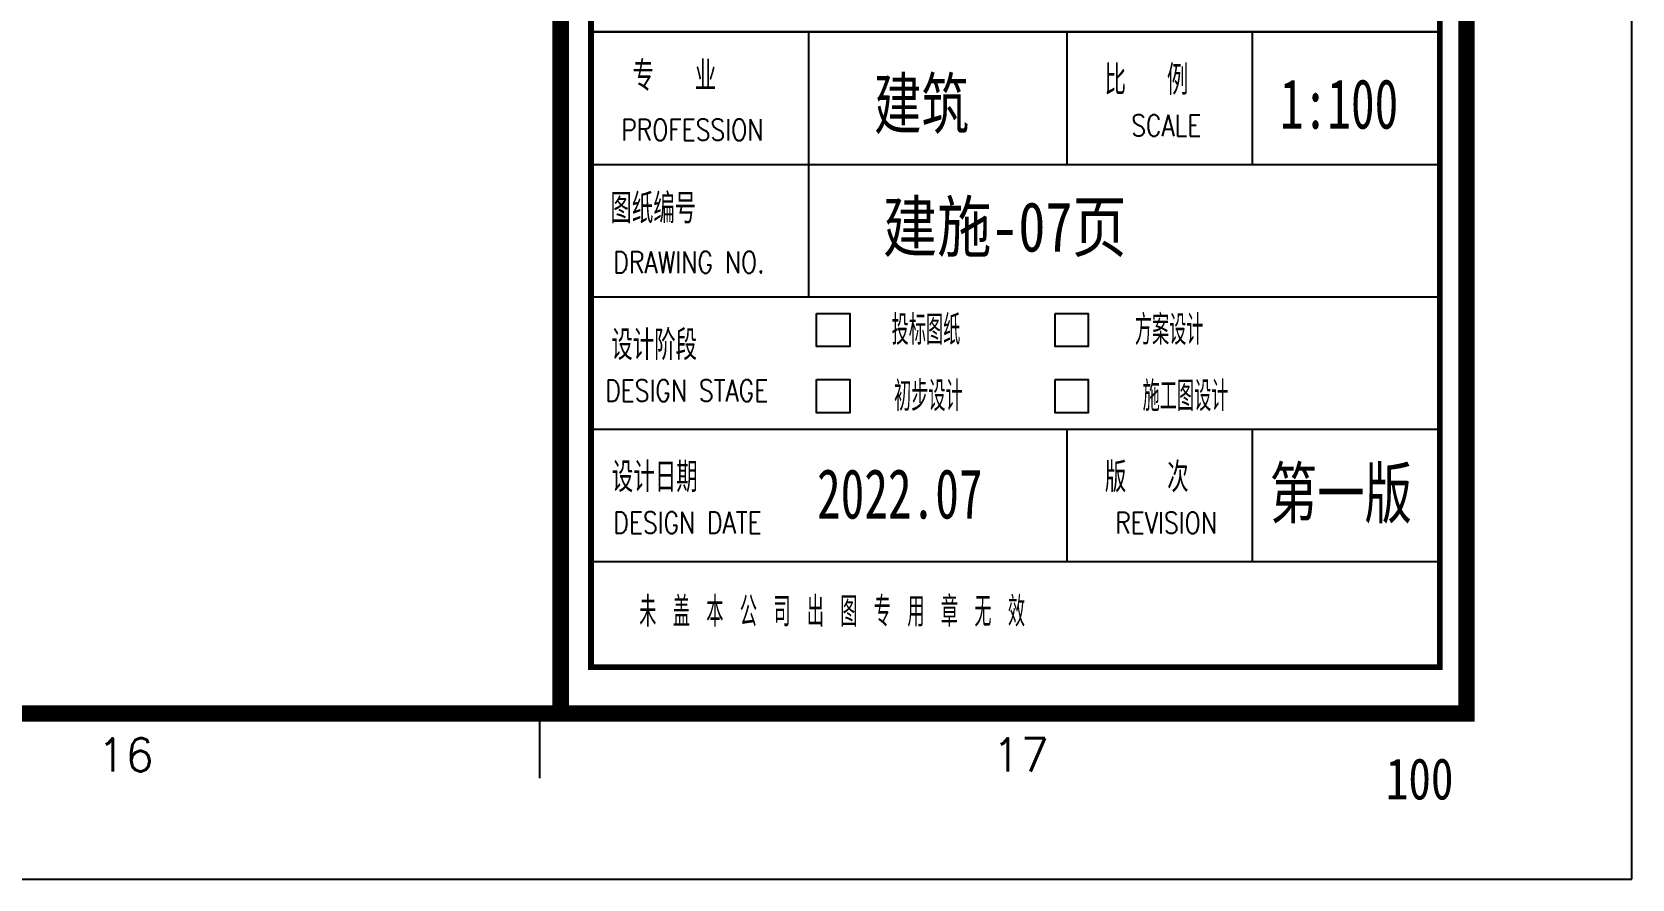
# Model space of a CAD drawing. Header units: inches. Extents: x 0 to 508000, y 0 to 738838.
# Drawn here: x 79435 to 89100, y 6738 to 11856 of the extents above; entities that cross this region are included whole.
import ezdxf
from ezdxf.enums import TextEntityAlignment as Align

# ---------------------------------------------------------------- set-up
doc = ezdxf.new("R2010")
doc.units = ezdxf.units.IN
doc.header["$LTSCALE"] = 1000
doc.header["$MEASUREMENT"] = 0
for name, color, linetype, true_color in [('TK', 7, 'Continuous', 0xffffff), ('TK-TEXT', 4, 'Continuous', 0x00ffff), ('ZG-图号', 2, 'Continuous', 0xffff00), ('ZG-图框层', 4, 'Continuous', 0x00ffff), ('ZG-比例', 140, 'Continuous', 0x00bfff)]:
    doc.layers.add(name, color=color, linetype=linetype, true_color=true_color)
doc.styles.add('-宋体', font='simsun.ttc', dxfattribs={"height": 0.2, "bigfont": 'gbcbig.shx'})
doc.styles.add('CCIAD-图框(可变字)', font='simhei.ttf', dxfattribs={"height": 0.2, "bigfont": 'gbcbig.shx'})
doc.styles.add('ISOCP', font='txt.shx', dxfattribs={"height": 0.2, "bigfont": 'gbcbig.shx'})
doc.styles.add('基本字体', font='simplex.shx', dxfattribs={"height": 0.2, "bigfont": 'gbcbig.shx'})
doc.styles.add('宋体-TK', font='simsun.ttc', dxfattribs={"height": 0.2, "bigfont": 'gbcbig.shx'})

# ---------------------------------------------------------------- blocks, each defined once
blk = doc.blocks.new('DAnoyomous23180')
at = {"layer": 'TK', "style": '基本字体'}
blk.add_text('专  业', height=1.8, dxfattribs=at).set_placement((533.625, 48.066))
at = {"layer": 'TK', "style": '基本字体', "width": 0.8}
blk.add_text('PROFESSION', height=1.3, dxfattribs=at).set_placement((532.937, 45.066))
blk = doc.blocks.new('DAnoyomous23183')
at = {"layer": 'TK', "style": '基本字体'}
blk.add_text('图纸编号', height=1.8, dxfattribs=at).set_placement((532.29, 40.066))
at = {"layer": 'TK', "style": '基本字体', "width": 0.8}
blk.add_text('DRAWING NO.', height=1.29996, dxfattribs=at).set_placement((532.466, 37.066))
blk = doc.blocks.new('DAnoyomous23186')
at = {"layer": 'TK', "style": '基本字体'}
blk.add_text('设计阶段', height=1.8, dxfattribs=at).set_placement((532.341, 31.811))
at = {"layer": 'TK', "style": '基本字体', "width": 0.8}
blk.add_text('DESIGN STAGE', height=1.29996, dxfattribs=at).set_placement((531.971, 29.311))
blk = doc.blocks.new('DAnoyomous23189')
at = {"layer": 'TK', "style": '基本字体'}
blk.add_text('设计日期', height=1.8, dxfattribs=at).set_placement((532.376, 23.831))
at = {"layer": 'TK', "style": '基本字体', "width": 0.8}
blk.add_text('DESIGN DATE', height=1.30027, dxfattribs=at).set_placement((532.465, 21.331))
blk = doc.blocks.new('DAnoyomous23192')
at = {"layer": 'TK', "style": '基本字体'}
blk.add_text('比  例', height=1.8, dxfattribs=at).set_placement((562.141, 47.826))
at = {"layer": 'TK', "style": '基本字体', "width": 0.8}
blk.add_text('SCALE', height=1.3, dxfattribs=at).set_placement((563.746, 45.327))
blk = doc.blocks.new('DAnoyomous23195')
at = {"layer": 'TK', "style": '基本字体'}
blk.add_text('版  次', height=1.8, dxfattribs=at).set_placement((562.157, 23.826))
at = {"layer": 'TK', "style": '基本字体', "width": 0.8}
blk.add_text('REVISION', height=1.3, dxfattribs=at).set_placement((562.781, 21.327))
blk = doc.blocks.new('CCIAD-TK-A2-图签')
at = {"layer": 'TK', "lineweight": -3}
for p, q in [((582.187, 51.628), (531.117, 51.628)), ((531.317, 51.628), (582.387, 51.628)), ((533.317, 51.628), (582.387, 51.628)), ((544.265, 51.628), (544.265, 35.628)), ((559.858, 51.628), (559.858, 43.628)), ((571.049, 51.628), (571.049, 43.628)), ((531.317, 43.628), (582.387, 43.628)), ((533.317, 43.628), (582.387, 43.628)), ((531.317, 35.628), (582.387, 35.628)), ((533.317, 35.628), (582.387, 35.628)), ((533.317, 35.628), (582.387, 35.628)), ((533.317, 35.628), (582.387, 35.628)), ((533.317, 35.628), (582.387, 35.628)), ((531.317, 27.628), (582.387, 27.628)), ((533.317, 27.628), (582.387, 27.628)), ((559.858, 27.628), (559.858, 19.628)), ((571.049, 27.628), (571.049, 19.628)), ((531.317, 19.628), (582.387, 19.628)), ((533.317, 19.628), (573.317, 19.628))]:
    blk.add_line(p, q, dxfattribs=at)
at = {"layer": 'TK', "lineweight": -3, "const_width": 1}
blk.add_lwpolyline([(529.286, 10.457), (529.286, 410)], dxfattribs=at)
at = {"layer": 'TK', "lineweight": -3}
blk.add_lwpolyline([(529.286, 10.457), (584, 10.457), (584, 410)], dxfattribs=at)
at = {"layer": 'TK', "lineweight": -3, "const_width": 0.347}
blk.add_lwpolyline([(531.117, 185.398), (582.387, 185.398), (582.387, 13.253), (531.117, 13.253)], close=True, dxfattribs=at)
at = {"layer": 'TK', "lineweight": -3}
for points in [[(544.743, 34.628), (546.743, 34.628), (546.743, 32.628), (544.743, 32.628)], [(559.146, 34.628), (561.146, 34.628), (561.146, 32.628), (559.146, 32.628)], [(544.743, 30.628), (546.743, 30.628), (546.743, 28.628), (544.743, 28.628)], [(559.146, 30.628), (561.146, 30.628), (561.146, 28.628), (559.146, 28.628)]]:
    blk.add_lwpolyline(points, close=True, dxfattribs=at)
at = {"layer": 'TK'}
for name in ['DAnoyomous23180', 'DAnoyomous23192', 'DAnoyomous23183', 'DAnoyomous23186', 'DAnoyomous23189', 'DAnoyomous23195']:
    blk.add_blockref(name, (0, 0), dxfattribs=at)
at = {"layer": 'TK', "style": '基本字体', "width": 0.8}
for s, p in [('投标图纸', (551.352, 33.628)), ('方案设计  ', (567.031, 33.628)), ('初步设计', (551.496, 29.628)), ('施工图设计', (567.031, 29.628))]:
    blk.add_text(s, height=1.8, dxfattribs=at).set_placement(p, align=Align.MIDDLE_CENTER)
blk.add_text('未 盖 本 公 司 出 图 专 用 章 无 效', height=1.8, dxfattribs=at).set_placement((557.337, 16.606), align=Align.MIDDLE_RIGHT)

msp = doc.modelspace()

# ---------------------------------------------------------------- linework, layer by layer
at = {"layer": 'TK', "lineweight": -3}
msp.add_line((82500, 7738.4), (82500, 7347.1), dxfattribs=at)
at = {"layer": 'ZG-图框层', "lineweight": -3}
msp.add_lwpolyline([(0, 6738.4), (89100, 6738.4), (89100, 48738.4), (0, 48738.4)], close=True, dxfattribs=at)
at = {"layer": 'ZG-图框层', "lineweight": -3, "const_width": 100}
msp.add_lwpolyline([(2500, 7738.4), (88100, 7738.4), (88100, 47738.4), (2500, 47738.4)], close=True, dxfattribs=at)

# ---------------------------------------------------------------- block references
at = {"layer": 'TK', "xscale": 100, "yscale": 100}
msp.add_blockref('CCIAD-TK-A2-图签', (29700, 6692.8), dxfattribs=at)

# ---------------------------------------------------------------- texts
at = {"layer": 'TK', "style": 'ISOCP'}
for s, p in [('16', (80000, 7488.4)), ('17', (85407.2, 7488.4))]:
    msp.add_text(s, height=200, dxfattribs=at).set_placement(p, align=Align.MIDDLE_CENTER)
at = {"layer": 'TK-TEXT', "style": 'CCIAD-图框(可变字)', "width": 0.7}
for tag, p, s in [('建筑', (84521.4, 11271.6), '建筑'), ('1:100', (86973.8, 11271.6), '1:100'), ('2022.07', (84177, 8916), '2022.07'), ('第一版', (86911.6, 8920.2), '第一版')]:
    msp.add_attdef(tag, p, s, height=300, dxfattribs=at)
at = {"layer": 'ZG-图号', "style": '-宋体', "width": 0.8}
msp.add_text('建施-07页 ', height=300, dxfattribs=at).set_placement((85392.8, 10678.8), align=Align.MIDDLE_CENTER)
at = {"layer": 'ZG-比例', "style": '宋体-TK', "width": 0.8}
msp.add_text('100', height=250, dxfattribs=at).set_placement((87613.2, 7218.9))

doc.saveas('drawing.dxf')
